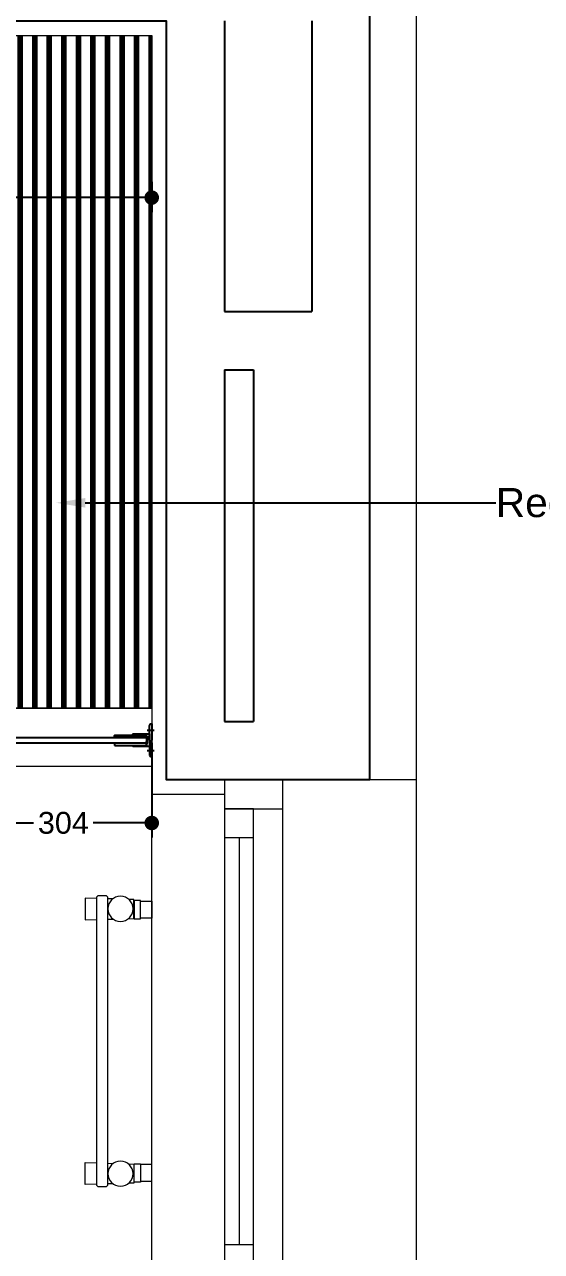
# Model space of a CAD drawing. Header units: inches. Extents: x -12478 to 399182, y -16583 to 525552.
# Drawn here: x 12754 to 13642, y 4133 to 6243 of the extents above; entities that cross this region are included whole.
import ezdxf
from ezdxf import colors
from ezdxf.entities.mleader import LeaderData, LeaderLine
from ezdxf.math import Vec2, Vec3

# ---------------------------------------------------------------- set-up
doc = ezdxf.new("R2010")
doc.units = ezdxf.units.IN
doc.header["$LTSCALE"] = 1000
doc.header["$MEASUREMENT"] = 0
doc.layers.add('8', color=8, linetype='Continuous')
doc.layers.add('A-WALL', color=7, linetype='Continuous')
for name, color, linetype, lineweight in [('A-DOOR', 134, 'Continuous', 18), ('A-WALL-TILE', 8, 'Continuous', 9), ('CQ Marble', 6, 'Continuous', 0), ('Sanitary', 253, 'Continuous', 0)]:
    doc.layers.add(name, color=color, linetype=linetype, lineweight=lineweight)
doc.layers.add('radiatore', color=7, linetype='Continuous', true_color=0xe5a6d7)
doc.styles.get("Standard").update_dxf_attribs({"font": 'arial.ttf'})
doc.dimstyles.new('chester 25', dxfattribs={"dimscale": 0.25, "dimtxt": 150, "dimasz": 100, "dimexe": 100, "dimexo": 20, "dimgap": 40, "dimtad": 0, "dimdec": 0, "dimzin": 0, "dimdsep": 46, "dimtxsty": 'Standard', "dimblk": 'DOT', "dimcen": 100, "dimclrd": 1, "dimclre": 1, "dimclrt": 3, "dimadec": 0, "dimazin": 0, "dimtfac": 1, "dimtdec": 0, "dimtofl": 0, "dimtmove": 0, "dimatfit": 3, "dimfxl": 1, "dimtolj": 1, "dimtzin": 0, "dimlwd": -1, "dimarcsym": 0})

# ---------------------------------------------------------------- blocks, each defined once
blk = doc.blocks.new('_Dot')
at = {"color": 0, "linetype": 'ByBlock', "lineweight": -2}
blk.add_line((-0.5, 0), (-1, 0), dxfattribs=at)
at = {"color": 0, "linetype": 'ByBlock', "const_width": 0.5}
blk.add_lwpolyline([(-0.25, 0, 1), (0.25, 0, 1)], format="xyb", close=True, dxfattribs=at)
blk = doc.blocks.new('*D236')
at = {"layer": '8', "color": 1, "lineweight": -2, "transparency": 16777216}
for p, q in [((11307.6, 5972.6), (11307.6, 5920.6)), ((12972.6, 5972.6), (12972.6, 5920.6))]:
    blk.add_line(p, q, dxfattribs=at)
at = {"layer": '8', "color": 1, "transparency": 16777216}
for p, q in [((11332.6, 5945.6), (12075.8, 5945.6)), ((12947.6, 5945.6), (12204.5, 5945.6))]:
    blk.add_line(p, q, dxfattribs=at)
at = {"layer": 'Defpoints', "color": 0, "transparency": 16777216}
for p in [(11307.6, 5977.6, 0), (12972.6, 5977.6, 0), (11307.6, 5945.6)]:
    blk.add_point(p, dxfattribs=at)
at = {"layer": '8', "color": 1, "transparency": 16777216, "xscale": 25, "yscale": 25, "zscale": 25, "rotation": 180}
blk.add_blockref('_Dot', (11307.6, 5945.6), dxfattribs=at)
at = {"layer": '8', "color": 1, "transparency": 16777216, "xscale": 25, "yscale": 25, "zscale": 25}
blk.add_blockref('_Dot', (12972.6, 5945.6), dxfattribs=at)
at = {"layer": '8', "color": 3, "transparency": 16777216, "insert": (12140.1, 5945.6), "char_height": 37.5, "attachment_point": 5}
blk.add_mtext('\\A1;1665', dxfattribs=at)
blk = doc.blocks.new('an.trax H_20 towel dryer top')
at = {"layer": 'radiatore', "color": 0, "lineweight": 0}
for points in [[(46893.5, 75479.5), (46922.5, 75479.5), (46922.5, 75460.5), (46893.5, 75460.5)], [(47375, 75479.5), (47346, 75479.5), (47346, 75460.5), (47375, 75460.5)], [(46923.7, 75460.5), (46891.9, 75460.5), (46891.9, 75449.4), (46923.7, 75449.4)], [(47344.8, 75460.5), (47376.1, 75460.5), (47376.1, 75449.4), (47344.8, 75449.4)], [(46886.5, 75404.3), (47382, 75404.3), (47384.3, 75402), (47384.3, 75386.8), (47382, 75384.5), (46886.5, 75384.5), (46884.3, 75386.8), (46884.3, 75402)]]:
    blk.add_lwpolyline(points, close=True, dxfattribs=at)
for points in [[(46923.4, 75439.2), (46923.1, 75448.8), (46890.4, 75448.8), (46890.2, 75440)], [(47345.1, 75439.2), (47345.4, 75448.8), (47378.1, 75448.8), (47378.3, 75440)], [(46889.3, 75412.1), (46889.1, 75404.3)], [(46924.4, 75404.3), (46924.2, 75412.9)], [(47344.1, 75404.3), (47344.3, 75412.9)], [(47379.2, 75412.1), (47379.4, 75404.3)]]:
    blk.add_lwpolyline(points, dxfattribs=at)
at = {"layer": 'radiatore', "color": 8, "lineweight": 0}
for points in [[(46888.5, 75384.5), (46888, 75365.3), (46925.6, 75365.3), (46925, 75384.5)], [(47380, 75384.5), (47380.6, 75365.3), (47342.9, 75365.3), (47343.5, 75384.5)]]:
    blk.add_lwpolyline(points, dxfattribs=at)
at = {"layer": 'radiatore', "color": 0, "lineweight": 0}
for centre in [(46906.5, 75425.8), (47362, 75425.8)]:
    blk.add_circle(centre, 21.6, dxfattribs=at)
blk = doc.blocks.new('glass hinge to wall top')
at = {"color": 8}
for p, q in [((1192.3, 238.9), (1204.2, 238.9)), ((1192.3, 204), (1204.2, 204))]:
    blk.add_line(p, q, dxfattribs=at)
at = {"color": 0}
blk.add_line((1192.3, 226.4), (1192.3, 216.4), dxfattribs=at)
blk.add_lwpolyline([(1167.1, 230.4, -0.414214), (1169.1, 232.4), (1196.3, 232.4), (1196.3, 210.4), (1169.1, 210.4, -0.414214), (1167.1, 212.4)], format="xyb", dxfattribs=at)
for points in [[(1196.3, 221.4), (1196.2, 246.4), (1198.2, 249.4), (1200.2, 249.4), (1200.3, 221.4)], [(1196.3, 221.4), (1196.3, 196.5), (1198.3, 193.4), (1200.3, 193.4), (1200.3, 221.4)]]:
    blk.add_lwpolyline(points, dxfattribs=at)
for points in [[(1192.3, 228.4), (1192.3, 226.4), (1136.3, 226.4), (1136.3, 229.4, -0.414214), (1137.3, 230.4), (1188.3, 230.4)], [(1192.3, 214.4), (1192.3, 216.4), (1136.3, 216.4), (1136.3, 213.4, 0.414214), (1137.3, 212.4), (1188.3, 212.4)]]:
    blk.add_lwpolyline(points, format="xyb", close=True, dxfattribs=at)
blk = doc.blocks.new('*D270')
at = {"layer": '8', "color": 1, "lineweight": -2, "transparency": 16777216}
for p, q in [((12668.6, 5007.3), (12668.6, 4845)), ((12972.7, 5007.8), (12972.7, 4845))]:
    blk.add_line(p, q, dxfattribs=at)
at = {"layer": '8', "color": 1, "transparency": 16777216}
for p, q in [((12693.6, 4870), (12769.3, 4870)), ((12947.7, 4870), (12872, 4870))]:
    blk.add_line(p, q, dxfattribs=at)
at = {"layer": 'Defpoints', "color": 0, "transparency": 16777216}
for p in [(12668.6, 5012.3, 0), (12972.7, 5012.8, 0), (12972.7, 4870)]:
    blk.add_point(p, dxfattribs=at)
at = {"layer": '8', "color": 1, "transparency": 16777216, "xscale": 25, "yscale": 25, "zscale": 25, "rotation": 180}
blk.add_blockref('_Dot', (12668.6, 4870), dxfattribs=at)
at = {"layer": '8', "color": 1, "transparency": 16777216, "xscale": 25, "yscale": 25, "zscale": 25}
blk.add_blockref('_Dot', (12972.7, 4870), dxfattribs=at)
at = {"layer": '8', "color": 3, "transparency": 16777216, "insert": (12820.7, 4870), "char_height": 37.5, "attachment_point": 5}
blk.add_mtext('\\A1;304', dxfattribs=at)

msp = doc.modelspace()

# ---------------------------------------------------------------- hatches: boundary and pattern name
at = {"layer": '8'}
h = msp.add_hatch(dxfattribs=at)
h.set_pattern_fill('PLAST', color=8, scale=100, angle=90)
h.paths.add_polyline_path([(11307.6, 6224.5), (12972.6, 6224.5), (12972.6, 5067.3), (11307.6, 5067.3)])

# ---------------------------------------------------------------- linework, layer by layer
at = {"layer": '8', "color": 2, "elevation": 0}
msp.add_lwpolyline([(12675.6, 5017.3), (12961.7, 5017.3), (12963.7, 5015.3), (12963.7, 5009.3), (12961.7, 5007.3), (12675.6, 5007.3), (12673.6, 5009.3), (12673.6, 5015.3)], close=True, dxfattribs=at)
at = {"layer": 'A-DOOR'}
for p, q in [((13147.7, 4844.6, 0), (13097.7, 4844.6, 0)), ((13122.7, 4844.6, 0), (13122.7, 4144.6, 0)), ((13147.7, 4144.6, 0), (13097.7, 4144.6, 0))]:
    msp.add_line(p, q, dxfattribs=at)
at = {"layer": 'A-DOOR', "elevation": 0}
for points in [[(13197.7, 4944.6), (13097.6, 4944.6), (13097.6, 4044.6), (13197.7, 4044.6)], [(13197.7, 4944.6), (13097.7, 4944.6), (13097.7, 4894.6), (13197.7, 4894.6)], [(13147.7, 4894.6), (13097.7, 4894.6), (13097.6, 4094.6), (13147.7, 4094.6)]]:
    msp.add_lwpolyline(points, close=True, dxfattribs=at)
at = {"layer": 'A-WALL'}
for p, q in [((13097.6, 6249.6, 0), (13097.6, 5749.6, 0)), ((13247.6, 6249.6, 0), (13247.6, 5749.6, 0)), ((13097.6, 5749.6, 0), (13247.6, 5749.6, 0))]:
    msp.add_line(p, q, dxfattribs=at)
at = {"layer": 'A-WALL', "color": 1}
for p, q in [((13097.6, 5649.6, 0), (13097.6, 5044.6, 0)), ((13097.6, 5649.6, 0), (13147.6, 5649.6, 0)), ((13147.6, 5649.6, 0), (13147.6, 5044.6, 0)), ((13097.6, 5044.6, 0), (13147.6, 5044.6, 0))]:
    msp.add_line(p, q, dxfattribs=at)
at = {"layer": 'A-WALL', "elevation": 0}
msp.add_lwpolyline([(13339.3, 8586), (13347.6, 9914.6), (12997.6, 9914.6), (12997.6, 6349.5), (9622.6, 6349.5), (9622.6, 6349.5), (9622.6, 6349.5), (9622.6, 6149.5), (9622.6, 6149.5), (9622.6, 4947), (9722.6, 4947), (9722.6, 6249.5), (11182.6, 6249.5), (11182.6, 4992.3), (11282.6, 4992.3), (11282.6, 6249.5), (12997.6, 6249.5), (12997.6, 4944.6), (13347.6, 4944.6), (13347.6, 6249.6)], close=True, dxfattribs=at)
at = {"layer": 'A-WALL-TILE'}
msp.add_line((13347.6, 4944.6, 0), (13427.6, 4944.6, 0), dxfattribs=at)
at = {"layer": 'A-WALL-TILE', "elevation": 0}
msp.add_lwpolyline([(14767.6, 3239.6), (14767.6, 3319.6), (13427.6, 3319.6), (13427.6, 9914.6), (13347.6, 9914.6)], dxfattribs=at)
at = {"layer": 'CQ Marble'}
msp.add_line((12972.6, 4069.6, 0), (12972.6, 4919.6, 0), dxfattribs=at)
at = {"layer": 'CQ Marble', "elevation": 0}
msp.add_lwpolyline([(9722.6, 4947), (9747.6, 4946.9), (9747.6, 6024.4), (11157.6, 6024.5), (11157.6, 4967.3), (11307.6, 4967.3), (11307.6, 6224.5), (12972.6, 6224.5), (12972.6, 4919.6), (13097.7, 4919.6)], dxfattribs=at)
for points in [[(11307.6, 6224.5), (12972.6, 6224.5), (12972.6, 5067.3), (11307.6, 5067.3)], [(11307.6, 5067.3), (12972.6, 5067.3), (12972.6, 4967.3), (11307.6, 4967.3)]]:
    msp.add_lwpolyline(points, close=True, dxfattribs=at)

# ---------------------------------------------------------------- block references
at = {"color": 0}
msp.add_blockref('glass hinge to wall top', (11772.4, 4790.9, 0), dxfattribs=at)
at = {"layer": 'Sanitary', "xscale": -1, "rotation": 270}
msp.add_blockref('an.trax H_20 towel dryer top', (-62506.9, -42639.7, 0), dxfattribs=at)

# ---------------------------------------------------------------- dimensions: what is measured, and where the dimension line sits
at = {"layer": '8', "color": 2}
for base, p1, p2, picture, middle in [((11307.6, 5945.6), (12972.6, 5977.6, 0), (11307.6, 5977.6, 0), '*D236', (12140.1, 5945.6)), ((12972.7, 4870), (12668.6, 5012.3, 0), (12972.7, 5012.8, 0), '*D270', (12820.7, 4870))]:
    dim = msp.add_linear_dim(base=base, p1=p1, p2=p2, dimstyle='chester 25', dxfattribs=at)
    dim.commit()
    dim.dimension.update_dxf_attribs({"geometry": picture, "text_midpoint": middle})

# ---------------------------------------------------------------- leaders
ml = msp.add_multileader_mtext('Standard', dxfattribs=at)
ml.set_content('Reeded marble - Bamboo', color=3)
ml.set_leader_properties(color=1)
ml.build(insert=Vec2(0, 0))
ml.multileader.update_dxf_attribs({"dogleg_length": 20, "arrow_head_size": 50})
ctx = ml.context
ctx.base_point, ctx.char_height, ctx.arrow_head_size, ctx.landing_gap_size, ctx.plane_origin = Vec3(13563.9, 5420.7), 50, 50, 0.09, Vec3(12808.4, 5420.7)
notes = []
notes.append((ctx, [(0, (1, 1, 0), (13543.9, 5420.7), (1, 0), 20, [(0, [(12808.4, 5420.7)], 0, [])])]))
ctx.mtext.insert, ctx.mtext.flow_direction = Vec3(13564, 5446.1), 5
for ctx, leaders in notes:
    for number, flags, end, landing, length, lines in leaders:
        leader = LeaderData()
        leader.index, (leader.has_last_leader_line, leader.has_dogleg_vector, leader.attachment_direction) = number, flags
        leader.last_leader_point, leader.dogleg_vector, leader.dogleg_length = Vec3(end), Vec3(landing), length
        for number, points, colour, breaks in lines:
            line = LeaderLine()
            line.index, line.vertices, line.color, line.breaks = number, Vec3.list(points), colors.encode_raw_color(colour), breaks
            leader.lines.append(line)
        ctx.leaders.append(leader)

doc.saveas('drawing.dxf')
